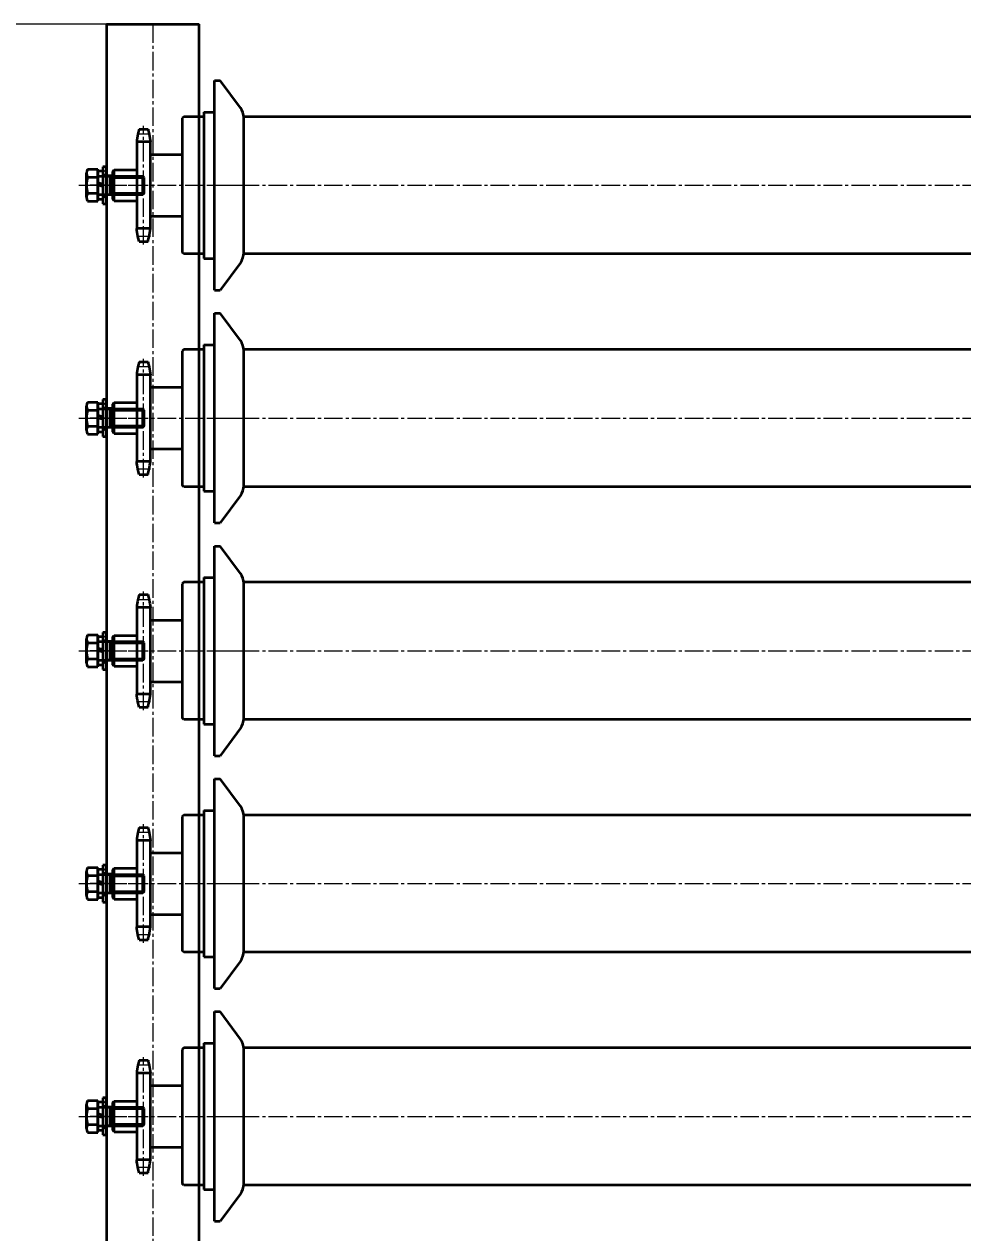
# Model space of a CAD drawing. Header units: millimetres. Extents: x -67280 to 67280, y -47520 to 47520.
# Drawn here: x -47875 to -47267, y -6051 to -5267 of the extents above; entities that cross this region are included whole.
import ezdxf

# ---------------------------------------------------------------- set-up
doc = ezdxf.new("R2010")
doc.units = ezdxf.units.MM
doc.linetypes.add('点画线', pattern=[18, 12, -2, 2, -2])
doc.layers.get('0').update_dxf_attribs({"lineweight": 35})
for name, color, linetype, lineweight in [('ACAD细实线', 2, 'Continuous', 18), ('EB0', 7, 'Continuous', 35), ('EB0_1', 7, 'Continuous', 35), ('中心线层', 1, '点画线', 18), ('尺寸线层', 4, 'Continuous', 18), ('粗实线层', 7, 'Continuous', 35)]:
    doc.layers.add(name, color=color, linetype=linetype, lineweight=lineweight)
doc.styles.add('标准', font='', dxfattribs={"width": 0.667})
doc.styles.get('标准').set_extended_font_data('宋体')
doc.dimstyles.new('标准', dxfattribs={"dimscale": 160, "dimtxt": 2, "dimasz": 1, "dimexe": 1, "dimexo": 0, "dimgap": 1, "dimtad": 1, "dimdec": 1, "dimdsep": 46, "dimtxsty": '标准', "dimblk": '_CAXARROW', "dimcen": 0, "dimdle": 2, "dimaunit": 1, "dimadec": 0, "dimazin": 2, "dimtfac": 0.707107, "dimtdec": 3, "dimtmove": 0, "dimatfit": 3, "dimfxl": 0, "dimfrac": 2, "dimtolj": 1, "dimarcsym": 0})

# ---------------------------------------------------------------- blocks, each defined once
blk = doc.blocks.new('*X1842')
at = {"layer": 'EB0', "linetype": '点画线', "lineweight": 18}
for p, q in [((-1070.55, 3520.16), (-1079.45, 3520.16)), ((-1070.55, 3520.16), (-1079.45, 3520.16)), ((-1075, 3448.5), (-1075, 3525.5)), ((-1075, 3448.5), (-1075, 3525.5)), ((-1117.1, 3487), (-1073.6, 3487)), ((-1117.1, 3487), (-1073.6, 3487)), ((-1100.5, 3487), (-1109.6, 3487)), ((-1100.5, 3487), (-1109.6, 3487)), ((-1101.93, 3487), (63.1, 3487)), ((-1101.93, 3487), (63.1, 3487)), ((-1032, 3487), (-1007.02, 3487)), ((-1032, 3487), (-1007.02, 3487)), ((-1070.55, 3453.83), (-1079.45, 3453.83)), ((-1070.55, 3453.83), (-1079.45, 3453.83)), ((-1075, 3297.5), (-1075, 3374.5)), ((-1075, 3297.5), (-1075, 3374.5)), ((-1070.55, 3369.16), (-1079.45, 3369.16)), ((-1070.55, 3369.16), (-1079.45, 3369.16)), ((-1117.1, 3336), (-1073.6, 3336)), ((-1117.1, 3336), (-1073.6, 3336)), ((-1100.5, 3336), (-1109.6, 3336)), ((-1100.5, 3336), (-1109.6, 3336)), ((-1101.93, 3336), (63.1, 3336)), ((-1101.93, 3336), (63.1, 3336)), ((-1032, 3336), (-1007.02, 3336)), ((-1032, 3336), (-1007.02, 3336)), ((-1070.55, 3302.83), (-1079.45, 3302.83)), ((-1070.55, 3302.83), (-1079.45, 3302.83)), ((-1075, 3146.5), (-1075, 3223.5)), ((-1075, 3146.5), (-1075, 3223.5)), ((-1070.55, 3218.16), (-1079.45, 3218.16)), ((-1070.55, 3218.16), (-1079.45, 3218.16)), ((-1117.1, 3185), (-1073.6, 3185)), ((-1117.1, 3185), (-1073.6, 3185)), ((-1100.5, 3185), (-1109.6, 3185)), ((-1100.5, 3185), (-1109.6, 3185)), ((-1101.93, 3185), (63.1, 3185)), ((-1101.93, 3185), (63.1, 3185)), ((-1032, 3185), (-1007.02, 3185)), ((-1032, 3185), (-1007.02, 3185)), ((-1070.55, 3151.83), (-1079.45, 3151.83)), ((-1070.55, 3151.83), (-1079.45, 3151.83)), ((-1070.55, 3067.16), (-1079.45, 3067.16)), ((-1070.55, 3067.16), (-1079.45, 3067.16)), ((-1075, 2995.5), (-1075, 3072.5)), ((-1075, 2995.5), (-1075, 3072.5)), ((-1117.1, 3034), (-1073.6, 3034)), ((-1117.1, 3034), (-1073.6, 3034)), ((-1100.5, 3034), (-1109.6, 3034)), ((-1100.5, 3034), (-1109.6, 3034)), ((-1101.93, 3034), (63.1, 3034)), ((-1101.93, 3034), (63.1, 3034)), ((-1032, 3034), (-1007.02, 3034)), ((-1032, 3034), (-1007.02, 3034)), ((-1070.55, 3000.83), (-1079.45, 3000.83)), ((-1070.55, 3000.83), (-1079.45, 3000.83)), ((-1075, 2844.5), (-1075, 2921.5)), ((-1075, 2844.5), (-1075, 2921.5)), ((-1070.55, 2916.16), (-1079.45, 2916.16)), ((-1070.55, 2916.16), (-1079.45, 2916.16)), ((-1117.1, 2883), (-1073.6, 2883)), ((-1117.1, 2883), (-1073.6, 2883)), ((-1100.5, 2883), (-1109.6, 2883)), ((-1100.5, 2883), (-1109.6, 2883)), ((-1101.93, 2883), (63.1, 2883)), ((-1101.93, 2883), (63.1, 2883)), ((-1032, 2883), (-1007.02, 2883)), ((-1032, 2883), (-1007.02, 2883)), ((-1070.55, 2849.83), (-1079.45, 2849.83)), ((-1070.55, 2849.83), (-1079.45, 2849.83))]:
    blk.add_line(p, q, dxfattribs=at)
at = {"layer": 'EB0'}
for p, q in [((-1111.33, 3497.39), (-1104.6, 3497.39)), ((-1111.33, 3497.39), (-1104.6, 3497.39)), ((-1104.6, 3476.61), (-1104.6, 3497.39)), ((-1104.6, 3476.61), (-1104.6, 3497.39)), ((-1101.5, 3499), (-1101.5, 3475)), ((-1099, 3499), (-1101.5, 3499)), ((-1101.5, 3499), (-1101.5, 3475)), ((-1099, 3499), (-1101.5, 3499)), ((-1099, 3475), (-1099, 3499)), ((-1099, 3475), (-1099, 3499)), ((-1112.1, 3479.21), (-1112.1, 3494.79)), ((-1112.1, 3479.21), (-1112.1, 3494.79)), ((-1111.33, 3492.2), (-1104.6, 3492.2)), ((-1111.33, 3492.2), (-1104.6, 3492.2)), ((-1104.6, 3496.2), (-1104.6, 3477.8)), ((-1101.5, 3496.2), (-1104.6, 3496.2)), ((-1104.6, 3496.2), (-1104.6, 3477.8)), ((-1101.5, 3496.2), (-1104.6, 3496.2)), ((-1104.6, 3481), (-1104.6, 3493)), ((-1104.6, 3493), (-1075.5, 3493)), ((-1104.6, 3481), (-1104.6, 3493)), ((-1104.6, 3493), (-1075.5, 3493)), ((-1101.5, 3496.2), (-1101.5, 3477.8)), ((-1101.5, 3496.2), (-1101.5, 3477.8)), ((-1099, 3493.5), (-1101.5, 3493.5)), ((-1099, 3493.5), (-1101.5, 3493.5)), ((-1095, 3493.1), (-1099, 3493.1)), ((-1095, 3493.1), (-1099, 3493.1)), ((-1096.6, 3481), (-1096.6, 3493)), ((-1096.6, 3481), (-1096.6, 3493)), ((-1096.6, 3492.1), (-1074.6, 3492.1)), ((-1096.6, 3492.1), (-1074.6, 3492.1)), ((-1074.6, 3492.1), (-1075.5, 3493)), ((-1075.5, 3481), (-1075.5, 3493)), ((-1074.6, 3492.1), (-1075.5, 3493)), ((-1075.5, 3481), (-1075.5, 3493)), ((-1074.6, 3481.9), (-1074.6, 3492.1)), ((-1074.6, 3481.9), (-1074.6, 3492.1)), ((-1111.33, 3481.8), (-1104.6, 3481.8)), ((-1111.33, 3481.8), (-1104.6, 3481.8)), ((-1101.5, 3487.8), (-1104.6, 3488.63)), ((-1101.5, 3487.8), (-1104.6, 3488.63)), ((-1101.9, 3486.31), (-1104.6, 3487.03)), ((-1101.9, 3486.31), (-1104.6, 3487.03)), ((-1104.6, 3481), (-1075.5, 3481)), ((-1104.6, 3481), (-1075.5, 3481)), ((-1101.5, 3486.2), (-1101.9, 3486.31)), ((-1101.5, 3486.2), (-1101.9, 3486.31)), ((-1096.6, 3481.9), (-1074.6, 3481.9)), ((-1096.6, 3481.9), (-1074.6, 3481.9)), ((-1074.6, 3481.9), (-1075.5, 3481)), ((-1074.6, 3481.9), (-1075.5, 3481)), ((-1111.33, 3476.61), (-1104.6, 3476.61)), ((-1111.33, 3476.61), (-1104.6, 3476.61)), ((-1101.5, 3477.8), (-1104.6, 3477.8)), ((-1101.5, 3477.8), (-1104.6, 3477.8)), ((-1101.5, 3480.5), (-1099, 3480.5)), ((-1101.5, 3480.5), (-1099, 3480.5)), ((-1101.5, 3475), (-1099, 3475)), ((-1101.5, 3475), (-1099, 3475)), ((-1095, 3480.9), (-1099, 3480.9)), ((-1095, 3480.9), (-1099, 3480.9)), ((-1101.5, 3348), (-1101.5, 3324)), ((-1099, 3348), (-1101.5, 3348)), ((-1101.5, 3348), (-1101.5, 3324)), ((-1099, 3348), (-1101.5, 3348)), ((-1099, 3324), (-1099, 3348)), ((-1099, 3324), (-1099, 3348)), ((-1112.1, 3328.21), (-1112.1, 3343.79)), ((-1112.1, 3328.21), (-1112.1, 3343.79)), ((-1111.33, 3346.39), (-1104.6, 3346.39)), ((-1111.33, 3346.39), (-1104.6, 3346.39)), ((-1111.33, 3341.2), (-1104.6, 3341.2)), ((-1111.33, 3341.2), (-1104.6, 3341.2)), ((-1104.6, 3325.61), (-1104.6, 3346.39)), ((-1104.6, 3325.61), (-1104.6, 3346.39)), ((-1104.6, 3345.2), (-1104.6, 3326.8)), ((-1101.5, 3345.2), (-1104.6, 3345.2)), ((-1104.6, 3345.2), (-1104.6, 3326.8)), ((-1101.5, 3345.2), (-1104.6, 3345.2)), ((-1104.6, 3330), (-1104.6, 3342)), ((-1104.6, 3342), (-1075.5, 3342)), ((-1104.6, 3330), (-1104.6, 3342)), ((-1104.6, 3342), (-1075.5, 3342)), ((-1101.5, 3345.2), (-1101.5, 3326.8)), ((-1101.5, 3345.2), (-1101.5, 3326.8)), ((-1099, 3342.5), (-1101.5, 3342.5)), ((-1099, 3342.5), (-1101.5, 3342.5)), ((-1095, 3342.1), (-1099, 3342.1)), ((-1095, 3342.1), (-1099, 3342.1)), ((-1096.6, 3330), (-1096.6, 3342)), ((-1096.6, 3330), (-1096.6, 3342)), ((-1096.6, 3341.1), (-1074.6, 3341.1)), ((-1096.6, 3341.1), (-1074.6, 3341.1)), ((-1074.6, 3341.1), (-1075.5, 3342)), ((-1075.5, 3330), (-1075.5, 3342)), ((-1074.6, 3341.1), (-1075.5, 3342)), ((-1075.5, 3330), (-1075.5, 3342)), ((-1074.6, 3330.9), (-1074.6, 3341.1)), ((-1074.6, 3330.9), (-1074.6, 3341.1)), ((-1101.5, 3336.8), (-1104.6, 3337.63)), ((-1101.5, 3336.8), (-1104.6, 3337.63)), ((-1101.9, 3335.31), (-1104.6, 3336.03)), ((-1101.9, 3335.31), (-1104.6, 3336.03)), ((-1101.5, 3335.2), (-1101.9, 3335.31)), ((-1101.5, 3335.2), (-1101.9, 3335.31)), ((-1111.33, 3330.8), (-1104.6, 3330.8)), ((-1111.33, 3330.8), (-1104.6, 3330.8)), ((-1111.33, 3325.61), (-1104.6, 3325.61)), ((-1111.33, 3325.61), (-1104.6, 3325.61)), ((-1104.6, 3330), (-1075.5, 3330)), ((-1104.6, 3330), (-1075.5, 3330)), ((-1101.5, 3326.8), (-1104.6, 3326.8)), ((-1101.5, 3326.8), (-1104.6, 3326.8)), ((-1101.5, 3329.5), (-1099, 3329.5)), ((-1101.5, 3329.5), (-1099, 3329.5)), ((-1095, 3329.9), (-1099, 3329.9)), ((-1095, 3329.9), (-1099, 3329.9)), ((-1096.6, 3330.9), (-1074.6, 3330.9)), ((-1096.6, 3330.9), (-1074.6, 3330.9)), ((-1074.6, 3330.9), (-1075.5, 3330)), ((-1074.6, 3330.9), (-1075.5, 3330)), ((-1101.5, 3324), (-1099, 3324)), ((-1101.5, 3324), (-1099, 3324)), ((-1112.1, 3177.21), (-1112.1, 3192.79)), ((-1112.1, 3177.21), (-1112.1, 3192.79)), ((-1111.33, 3195.39), (-1104.6, 3195.39)), ((-1111.33, 3195.39), (-1104.6, 3195.39)), ((-1104.6, 3174.61), (-1104.6, 3195.39)), ((-1104.6, 3174.61), (-1104.6, 3195.39)), ((-1104.6, 3194.2), (-1104.6, 3175.8)), ((-1101.5, 3194.2), (-1104.6, 3194.2)), ((-1104.6, 3194.2), (-1104.6, 3175.8)), ((-1101.5, 3194.2), (-1104.6, 3194.2)), ((-1104.6, 3179), (-1104.6, 3191)), ((-1104.6, 3191), (-1075.5, 3191)), ((-1104.6, 3179), (-1104.6, 3191)), ((-1104.6, 3191), (-1075.5, 3191)), ((-1101.5, 3197), (-1101.5, 3173)), ((-1099, 3197), (-1101.5, 3197)), ((-1101.5, 3197), (-1101.5, 3173)), ((-1099, 3197), (-1101.5, 3197)), ((-1101.5, 3194.2), (-1101.5, 3175.8)), ((-1101.5, 3194.2), (-1101.5, 3175.8)), ((-1099, 3191.5), (-1101.5, 3191.5)), ((-1099, 3191.5), (-1101.5, 3191.5)), ((-1099, 3173), (-1099, 3197)), ((-1099, 3173), (-1099, 3197)), ((-1095, 3191.1), (-1099, 3191.1)), ((-1095, 3191.1), (-1099, 3191.1)), ((-1096.6, 3179), (-1096.6, 3191)), ((-1096.6, 3179), (-1096.6, 3191)), ((-1074.6, 3190.1), (-1075.5, 3191)), ((-1075.5, 3179), (-1075.5, 3191)), ((-1074.6, 3190.1), (-1075.5, 3191)), ((-1075.5, 3179), (-1075.5, 3191)), ((-1111.33, 3190.2), (-1104.6, 3190.2)), ((-1111.33, 3190.2), (-1104.6, 3190.2)), ((-1101.5, 3185.8), (-1104.6, 3186.63)), ((-1101.5, 3185.8), (-1104.6, 3186.63)), ((-1101.9, 3184.31), (-1104.6, 3185.03)), ((-1101.9, 3184.31), (-1104.6, 3185.03)), ((-1101.5, 3184.2), (-1101.9, 3184.31)), ((-1101.5, 3184.2), (-1101.9, 3184.31)), ((-1096.6, 3190.1), (-1074.6, 3190.1)), ((-1096.6, 3190.1), (-1074.6, 3190.1)), ((-1074.6, 3179.9), (-1074.6, 3190.1)), ((-1074.6, 3179.9), (-1074.6, 3190.1)), ((-1111.33, 3179.8), (-1104.6, 3179.8)), ((-1111.33, 3179.8), (-1104.6, 3179.8)), ((-1104.6, 3179), (-1075.5, 3179)), ((-1104.6, 3179), (-1075.5, 3179)), ((-1101.5, 3175.8), (-1104.6, 3175.8)), ((-1101.5, 3175.8), (-1104.6, 3175.8)), ((-1101.5, 3178.5), (-1099, 3178.5)), ((-1101.5, 3178.5), (-1099, 3178.5)), ((-1095, 3178.9), (-1099, 3178.9)), ((-1095, 3178.9), (-1099, 3178.9)), ((-1096.6, 3179.9), (-1074.6, 3179.9)), ((-1096.6, 3179.9), (-1074.6, 3179.9)), ((-1074.6, 3179.9), (-1075.5, 3179)), ((-1074.6, 3179.9), (-1075.5, 3179)), ((-1111.33, 3174.61), (-1104.6, 3174.61)), ((-1111.33, 3174.61), (-1104.6, 3174.61)), ((-1101.5, 3173), (-1099, 3173)), ((-1101.5, 3173), (-1099, 3173)), ((-1111.33, 3044.39), (-1104.6, 3044.39)), ((-1111.33, 3044.39), (-1104.6, 3044.39)), ((-1104.6, 3023.61), (-1104.6, 3044.39)), ((-1104.6, 3023.61), (-1104.6, 3044.39)), ((-1104.6, 3043.2), (-1104.6, 3024.8)), ((-1101.5, 3043.2), (-1104.6, 3043.2)), ((-1104.6, 3043.2), (-1104.6, 3024.8)), ((-1101.5, 3043.2), (-1104.6, 3043.2)), ((-1101.5, 3046), (-1101.5, 3022)), ((-1099, 3046), (-1101.5, 3046)), ((-1101.5, 3046), (-1101.5, 3022)), ((-1099, 3046), (-1101.5, 3046)), ((-1101.5, 3043.2), (-1101.5, 3024.8)), ((-1101.5, 3043.2), (-1101.5, 3024.8)), ((-1099, 3022), (-1099, 3046)), ((-1099, 3022), (-1099, 3046)), ((-1112.1, 3026.21), (-1112.1, 3041.79)), ((-1112.1, 3026.21), (-1112.1, 3041.79)), ((-1111.33, 3039.2), (-1104.6, 3039.2)), ((-1111.33, 3039.2), (-1104.6, 3039.2)), ((-1104.6, 3028), (-1104.6, 3040)), ((-1104.6, 3040), (-1075.5, 3040)), ((-1104.6, 3028), (-1104.6, 3040)), ((-1104.6, 3040), (-1075.5, 3040)), ((-1101.5, 3034.8), (-1104.6, 3035.63)), ((-1101.5, 3034.8), (-1104.6, 3035.63)), ((-1099, 3040.5), (-1101.5, 3040.5)), ((-1099, 3040.5), (-1101.5, 3040.5)), ((-1095, 3040.1), (-1099, 3040.1)), ((-1095, 3040.1), (-1099, 3040.1)), ((-1096.6, 3028), (-1096.6, 3040)), ((-1096.6, 3028), (-1096.6, 3040)), ((-1096.6, 3039.1), (-1074.6, 3039.1)), ((-1096.6, 3039.1), (-1074.6, 3039.1)), ((-1074.6, 3039.1), (-1075.5, 3040)), ((-1075.5, 3028), (-1075.5, 3040)), ((-1074.6, 3039.1), (-1075.5, 3040)), ((-1075.5, 3028), (-1075.5, 3040)), ((-1074.6, 3028.9), (-1074.6, 3039.1)), ((-1074.6, 3028.9), (-1074.6, 3039.1)), ((-1111.33, 3028.8), (-1104.6, 3028.8)), ((-1111.33, 3028.8), (-1104.6, 3028.8)), ((-1101.9, 3033.31), (-1104.6, 3034.03)), ((-1101.9, 3033.31), (-1104.6, 3034.03)), ((-1104.6, 3028), (-1075.5, 3028)), ((-1104.6, 3028), (-1075.5, 3028)), ((-1101.5, 3033.2), (-1101.9, 3033.31)), ((-1101.5, 3033.2), (-1101.9, 3033.31)), ((-1101.5, 3027.5), (-1099, 3027.5)), ((-1101.5, 3027.5), (-1099, 3027.5)), ((-1095, 3027.9), (-1099, 3027.9)), ((-1095, 3027.9), (-1099, 3027.9)), ((-1096.6, 3028.9), (-1074.6, 3028.9)), ((-1096.6, 3028.9), (-1074.6, 3028.9)), ((-1074.6, 3028.9), (-1075.5, 3028)), ((-1074.6, 3028.9), (-1075.5, 3028)), ((-1111.33, 3023.61), (-1104.6, 3023.61)), ((-1111.33, 3023.61), (-1104.6, 3023.61)), ((-1101.5, 3024.8), (-1104.6, 3024.8)), ((-1101.5, 3024.8), (-1104.6, 3024.8)), ((-1101.5, 3022), (-1099, 3022)), ((-1101.5, 3022), (-1099, 3022)), ((-1111.33, 2893.39), (-1104.6, 2893.39)), ((-1111.33, 2893.39), (-1104.6, 2893.39)), ((-1104.6, 2872.61), (-1104.6, 2893.39)), ((-1104.6, 2872.61), (-1104.6, 2893.39)), ((-1101.5, 2895), (-1101.5, 2871)), ((-1099, 2895), (-1101.5, 2895)), ((-1101.5, 2895), (-1101.5, 2871)), ((-1099, 2895), (-1101.5, 2895)), ((-1099, 2871), (-1099, 2895)), ((-1099, 2871), (-1099, 2895)), ((-1112.1, 2875.21), (-1112.1, 2890.79)), ((-1112.1, 2875.21), (-1112.1, 2890.79)), ((-1111.33, 2888.2), (-1104.6, 2888.2)), ((-1111.33, 2888.2), (-1104.6, 2888.2)), ((-1104.6, 2892.2), (-1104.6, 2873.8)), ((-1101.5, 2892.2), (-1104.6, 2892.2)), ((-1104.6, 2892.2), (-1104.6, 2873.8)), ((-1101.5, 2892.2), (-1104.6, 2892.2)), ((-1104.6, 2877), (-1104.6, 2889)), ((-1104.6, 2889), (-1075.5, 2889)), ((-1104.6, 2877), (-1104.6, 2889)), ((-1104.6, 2889), (-1075.5, 2889)), ((-1101.5, 2892.2), (-1101.5, 2873.8)), ((-1101.5, 2892.2), (-1101.5, 2873.8)), ((-1099, 2889.5), (-1101.5, 2889.5)), ((-1099, 2889.5), (-1101.5, 2889.5)), ((-1095, 2889.1), (-1099, 2889.1)), ((-1095, 2889.1), (-1099, 2889.1)), ((-1096.6, 2877), (-1096.6, 2889)), ((-1096.6, 2877), (-1096.6, 2889)), ((-1096.6, 2888.1), (-1074.6, 2888.1)), ((-1096.6, 2888.1), (-1074.6, 2888.1)), ((-1074.6, 2888.1), (-1075.5, 2889)), ((-1075.5, 2877), (-1075.5, 2889)), ((-1074.6, 2888.1), (-1075.5, 2889)), ((-1075.5, 2877), (-1075.5, 2889)), ((-1074.6, 2877.9), (-1074.6, 2888.1)), ((-1074.6, 2877.9), (-1074.6, 2888.1)), ((-1111.33, 2877.8), (-1104.6, 2877.8)), ((-1111.33, 2877.8), (-1104.6, 2877.8)), ((-1101.5, 2883.8), (-1104.6, 2884.63)), ((-1101.5, 2883.8), (-1104.6, 2884.63)), ((-1101.9, 2882.31), (-1104.6, 2883.03)), ((-1101.9, 2882.31), (-1104.6, 2883.03)), ((-1101.5, 2882.2), (-1101.9, 2882.31)), ((-1101.5, 2882.2), (-1101.9, 2882.31)), ((-1096.6, 2877.9), (-1074.6, 2877.9)), ((-1096.6, 2877.9), (-1074.6, 2877.9)), ((-1074.6, 2877.9), (-1075.5, 2877)), ((-1074.6, 2877.9), (-1075.5, 2877)), ((-1111.33, 2872.61), (-1104.6, 2872.61)), ((-1111.33, 2872.61), (-1104.6, 2872.61)), ((-1104.6, 2877), (-1075.5, 2877)), ((-1104.6, 2877), (-1075.5, 2877)), ((-1101.5, 2873.8), (-1104.6, 2873.8)), ((-1101.5, 2873.8), (-1104.6, 2873.8)), ((-1101.5, 2876.5), (-1099, 2876.5)), ((-1101.5, 2876.5), (-1099, 2876.5)), ((-1101.5, 2871), (-1099, 2871)), ((-1101.5, 2871), (-1099, 2871)), ((-1095, 2876.9), (-1099, 2876.9)), ((-1095, 2876.9), (-1099, 2876.9))]:
    blk.add_line(p, q, dxfattribs=at)
at = {"layer": 'EB0', "linetype": 'Continuous', "lineweight": 18}
for p, q in [((-1101.5, 3494.97), (-1099, 3497.47)), ((-1101.5, 3494.97), (-1099, 3497.47)), ((-1101.5, 3478), (-1099, 3480.5)), ((-1101.5, 3478), (-1099, 3480.5)), ((-1100.26, 3475), (-1099, 3476.26)), ((-1100.26, 3475), (-1099, 3476.26)), ((-1101.5, 3343.97), (-1099, 3346.47)), ((-1101.5, 3343.97), (-1099, 3346.47)), ((-1101.5, 3327), (-1099, 3329.5)), ((-1101.5, 3327), (-1099, 3329.5)), ((-1100.26, 3324), (-1099, 3325.26)), ((-1100.26, 3324), (-1099, 3325.26)), ((-1101.5, 3192.97), (-1099, 3195.47)), ((-1101.5, 3192.97), (-1099, 3195.47)), ((-1101.5, 3176), (-1099, 3178.5)), ((-1101.5, 3176), (-1099, 3178.5)), ((-1100.26, 3173), (-1099, 3174.26)), ((-1100.26, 3173), (-1099, 3174.26)), ((-1101.5, 3041.97), (-1099, 3044.47)), ((-1101.5, 3041.97), (-1099, 3044.47)), ((-1101.5, 3025), (-1099, 3027.5)), ((-1101.5, 3025), (-1099, 3027.5)), ((-1100.26, 3022), (-1099, 3023.26)), ((-1100.26, 3022), (-1099, 3023.26)), ((-1101.5, 2890.97), (-1099, 2893.47)), ((-1101.5, 2890.97), (-1099, 2893.47)), ((-1101.5, 2874), (-1099, 2876.5)), ((-1101.5, 2874), (-1099, 2876.5)), ((-1100.26, 2871), (-1099, 2872.26)), ((-1100.26, 2871), (-1099, 2872.26))]:
    blk.add_line(p, q, dxfattribs=at)
at = {"layer": 'EB0', "color": 1, "linetype": '点画线', "lineweight": 18}
for p, q in [((-1098, 3487), (-1106.5, 3487)), ((-1098, 3487), (-1106.5, 3487)), ((-1098, 3336), (-1106.5, 3336)), ((-1098, 3336), (-1106.5, 3336)), ((-1098, 3185), (-1106.5, 3185)), ((-1098, 3185), (-1106.5, 3185)), ((-1098, 3034), (-1106.5, 3034)), ((-1098, 3034), (-1106.5, 3034)), ((-1098, 2883), (-1106.5, 2883)), ((-1098, 2883), (-1106.5, 2883))]:
    blk.add_line(p, q, dxfattribs=at)
at = {"layer": 'EB0'}
for centre, radius, start, end in [((-1107.31, 3494.79), 4.79, 147.13277, 212.86723), ((-1107.31, 3494.79), 4.79, 147.13277, 212.86723), ((-1094.1, 3487), 18, 163.22135, 196.77865), ((-1094.1, 3487), 18, 163.22135, 196.77865), ((-1107.31, 3479.21), 4.79, 147.13277, 212.86723), ((-1107.31, 3479.21), 4.79, 147.13277, 212.86723), ((-1107.31, 3343.79), 4.79, 147.13277, 212.86723), ((-1107.31, 3343.79), 4.79, 147.13277, 212.86723), ((-1094.1, 3336), 18, 163.22135, 196.77865), ((-1094.1, 3336), 18, 163.22135, 196.77865), ((-1107.31, 3328.21), 4.79, 147.13277, 212.86723), ((-1107.31, 3328.21), 4.79, 147.13277, 212.86723), ((-1107.31, 3192.79), 4.79, 147.13277, 212.86723), ((-1107.31, 3192.79), 4.79, 147.13277, 212.86723), ((-1094.1, 3185), 18, 163.22135, 196.77865), ((-1094.1, 3185), 18, 163.22135, 196.77865), ((-1107.31, 3177.21), 4.79, 147.13277, 212.86723), ((-1107.31, 3177.21), 4.79, 147.13277, 212.86723), ((-1107.31, 3041.79), 4.79, 147.13277, 212.86723), ((-1107.31, 3041.79), 4.79, 147.13277, 212.86723), ((-1094.1, 3034), 18, 163.22135, 196.77865), ((-1094.1, 3034), 18, 163.22135, 196.77865), ((-1107.31, 3026.21), 4.79, 147.13277, 212.86723), ((-1107.31, 3026.21), 4.79, 147.13277, 212.86723), ((-1107.31, 2890.79), 4.79, 147.13277, 212.86723), ((-1107.31, 2890.79), 4.79, 147.13277, 212.86723), ((-1094.1, 2883), 18, 163.22135, 196.77865), ((-1094.1, 2883), 18, 163.22135, 196.77865), ((-1107.31, 2875.21), 4.79, 147.13277, 212.86723), ((-1107.31, 2875.21), 4.79, 147.13277, 212.86723)]:
    blk.add_arc(centre, radius, start, end, dxfattribs=at)
at = {"layer": 'EB0_1'}
for p, q in [((-1099, 3591.5), (-1099, -108.5)), ((-1099, 3591.5), (-1039, 3591.5)), ((-1039, -108.5), (-1039, 3591.5))]:
    blk.add_line(p, q, dxfattribs=at)
at = {"layer": '中心线层', "linetype": '点画线', "lineweight": 18}
blk.add_line((-1069, 3591.5), (-1069, -108.5), dxfattribs=at)
at = {"layer": '粗实线层', "linetype": 'Continuous', "lineweight": 35}
for p, q in [((-1029, 3555), (-1025.27, 3555)), ((-1029, 3419), (-1029, 3555)), ((-1029, 3555), (-1025.27, 3555)), ((-1029, 3419), (-1029, 3555)), ((-1012.15, 3537.21), (-1025.27, 3555)), ((-1012.15, 3537.21), (-1025.27, 3555)), ((-1049, 3531.5), (-1050, 3530.5)), ((-1049, 3531.5), (-1050, 3530.5)), ((-1050, 3530.5), (-1050, 3443.5)), ((-1050, 3530.5), (-1050, 3443.5)), ((-1036, 3531.5), (-1049, 3531.5)), ((-1036, 3531.5), (-1049, 3531.5)), ((-1036, 3534.5), (-1029, 3534.5)), ((-1036, 3534.5), (-1036, 3439.5)), ((-1036, 3534.5), (-1029, 3534.5)), ((-1036, 3534.5), (-1036, 3439.5)), ((-40, 3531.5), (-1010, 3531.5)), ((-40, 3531.5), (-1010, 3531.5)), ((-1010, 3443.32), (-1010, 3530.68)), ((-1010, 3443.32), (-1010, 3530.68)), ((-1077.87, 3523.5), (-1072.13, 3523.5)), ((-1077.87, 3523.5), (-1072.13, 3523.5)), ((-1070.55, 3515.08), (-1079.45, 3515.08)), ((-1079.45, 3515.08), (-1079.45, 3458.91)), ((-1070.55, 3515.08), (-1079.45, 3515.08)), ((-1079.45, 3515.08), (-1079.45, 3458.91)), ((-1070.55, 3458.91), (-1070.55, 3515.08)), ((-1070.55, 3458.91), (-1070.55, 3515.08)), ((-1070.55, 3507), (-1050, 3507)), ((-1070.55, 3507), (-1050, 3507)), ((-1095, 3496), (-1094, 3497)), ((-1095, 3496), (-1094, 3497)), ((-1094, 3477), (-1094, 3497)), ((-1094, 3497), (-1079.45, 3497)), ((-1094, 3477), (-1094, 3497)), ((-1094, 3497), (-1079.45, 3497)), ((-1095, 3478), (-1095, 3496)), ((-1095, 3478), (-1095, 3496)), ((-1094, 3477), (-1095, 3478)), ((-1094, 3477), (-1095, 3478)), ((-1094, 3477), (-1079.45, 3477)), ((-1094, 3477), (-1079.45, 3477)), ((-1070.55, 3467), (-1050, 3467)), ((-1070.55, 3467), (-1050, 3467)), ((-1070.55, 3458.91), (-1079.45, 3458.91)), ((-1070.55, 3458.91), (-1079.45, 3458.91)), ((-1077.87, 3450.5), (-1072.13, 3450.5)), ((-1077.87, 3450.5), (-1072.13, 3450.5)), ((-1049, 3442.5), (-1050, 3443.5)), ((-1049, 3442.5), (-1050, 3443.5)), ((-1036, 3442.5), (-1049, 3442.5)), ((-1036, 3442.5), (-1049, 3442.5)), ((-40, 3442.5), (-1010, 3442.5)), ((-40, 3442.5), (-1010, 3442.5)), ((-1036, 3439.5), (-1029, 3439.5)), ((-1036, 3439.5), (-1029, 3439.5)), ((-1012.15, 3436.79), (-1025.27, 3419)), ((-1012.15, 3436.79), (-1025.27, 3419)), ((-1029, 3419), (-1025.27, 3419)), ((-1029, 3419), (-1025.27, 3419)), ((-1029, 3404), (-1025.27, 3404)), ((-1029, 3268), (-1029, 3404)), ((-1029, 3404), (-1025.27, 3404)), ((-1029, 3268), (-1029, 3404)), ((-1012.15, 3386.21), (-1025.27, 3404)), ((-1012.15, 3386.21), (-1025.27, 3404)), ((-1049, 3380.5), (-1050, 3379.5)), ((-1049, 3380.5), (-1050, 3379.5)), ((-1050, 3379.5), (-1050, 3292.5)), ((-1050, 3379.5), (-1050, 3292.5)), ((-1036, 3380.5), (-1049, 3380.5)), ((-1036, 3380.5), (-1049, 3380.5)), ((-1036, 3383.5), (-1029, 3383.5)), ((-1036, 3383.5), (-1036, 3288.5)), ((-1036, 3383.5), (-1029, 3383.5)), ((-1036, 3383.5), (-1036, 3288.5)), ((-40, 3380.5), (-1010, 3380.5)), ((-40, 3380.5), (-1010, 3380.5)), ((-1010, 3292.32), (-1010, 3379.68)), ((-1010, 3292.32), (-1010, 3379.68)), ((-1077.87, 3372.5), (-1072.13, 3372.5)), ((-1077.87, 3372.5), (-1072.13, 3372.5)), ((-1070.55, 3364.08), (-1079.45, 3364.08)), ((-1079.45, 3364.08), (-1079.45, 3307.91)), ((-1070.55, 3364.08), (-1079.45, 3364.08)), ((-1079.45, 3364.08), (-1079.45, 3307.91)), ((-1070.55, 3307.91), (-1070.55, 3364.08)), ((-1070.55, 3307.91), (-1070.55, 3364.08)), ((-1070.55, 3356), (-1050, 3356)), ((-1070.55, 3356), (-1050, 3356)), ((-1095, 3345), (-1094, 3346)), ((-1095, 3345), (-1094, 3346)), ((-1095, 3327), (-1095, 3345)), ((-1095, 3327), (-1095, 3345)), ((-1094, 3326), (-1094, 3346)), ((-1094, 3346), (-1079.45, 3346)), ((-1094, 3326), (-1094, 3346)), ((-1094, 3346), (-1079.45, 3346)), ((-1094, 3326), (-1095, 3327)), ((-1094, 3326), (-1095, 3327)), ((-1094, 3326), (-1079.45, 3326)), ((-1094, 3326), (-1079.45, 3326)), ((-1070.55, 3316), (-1050, 3316)), ((-1070.55, 3316), (-1050, 3316)), ((-1070.55, 3307.91), (-1079.45, 3307.91)), ((-1070.55, 3307.91), (-1079.45, 3307.91)), ((-1077.87, 3299.5), (-1072.13, 3299.5)), ((-1077.87, 3299.5), (-1072.13, 3299.5)), ((-1049, 3291.5), (-1050, 3292.5)), ((-1049, 3291.5), (-1050, 3292.5)), ((-1036, 3291.5), (-1049, 3291.5)), ((-1036, 3291.5), (-1049, 3291.5)), ((-1036, 3288.5), (-1029, 3288.5)), ((-1036, 3288.5), (-1029, 3288.5)), ((-1012.15, 3285.79), (-1025.27, 3268)), ((-1012.15, 3285.79), (-1025.27, 3268)), ((-40, 3291.5), (-1010, 3291.5)), ((-40, 3291.5), (-1010, 3291.5)), ((-1029, 3268), (-1025.27, 3268)), ((-1029, 3268), (-1025.27, 3268)), ((-1029, 3253), (-1025.27, 3253)), ((-1029, 3117), (-1029, 3253)), ((-1029, 3253), (-1025.27, 3253)), ((-1029, 3117), (-1029, 3253)), ((-1012.15, 3235.21), (-1025.27, 3253)), ((-1012.15, 3235.21), (-1025.27, 3253)), ((-1036, 3232.5), (-1029, 3232.5)), ((-1036, 3232.5), (-1036, 3137.5)), ((-1036, 3232.5), (-1029, 3232.5)), ((-1036, 3232.5), (-1036, 3137.5)), ((-1049, 3229.5), (-1050, 3228.5)), ((-1049, 3229.5), (-1050, 3228.5)), ((-1050, 3228.5), (-1050, 3141.5)), ((-1050, 3228.5), (-1050, 3141.5)), ((-1036, 3229.5), (-1049, 3229.5)), ((-1036, 3229.5), (-1049, 3229.5)), ((-40, 3229.5), (-1010, 3229.5)), ((-40, 3229.5), (-1010, 3229.5)), ((-1010, 3141.32), (-1010, 3228.68)), ((-1010, 3141.32), (-1010, 3228.68)), ((-1077.87, 3221.5), (-1072.13, 3221.5)), ((-1077.87, 3221.5), (-1072.13, 3221.5)), ((-1070.55, 3213.08), (-1079.45, 3213.08)), ((-1079.45, 3213.08), (-1079.45, 3156.91)), ((-1070.55, 3213.08), (-1079.45, 3213.08)), ((-1079.45, 3213.08), (-1079.45, 3156.91)), ((-1070.55, 3156.91), (-1070.55, 3213.08)), ((-1070.55, 3156.91), (-1070.55, 3213.08)), ((-1070.55, 3205), (-1050, 3205)), ((-1070.55, 3205), (-1050, 3205)), ((-1095, 3194), (-1094, 3195)), ((-1095, 3194), (-1094, 3195)), ((-1095, 3176), (-1095, 3194)), ((-1095, 3176), (-1095, 3194)), ((-1094, 3175), (-1094, 3195)), ((-1094, 3195), (-1079.45, 3195)), ((-1094, 3175), (-1094, 3195)), ((-1094, 3195), (-1079.45, 3195)), ((-1094, 3175), (-1095, 3176)), ((-1094, 3175), (-1095, 3176)), ((-1094, 3175), (-1079.45, 3175)), ((-1094, 3175), (-1079.45, 3175)), ((-1070.55, 3165), (-1050, 3165)), ((-1070.55, 3165), (-1050, 3165)), ((-1070.55, 3156.91), (-1079.45, 3156.91)), ((-1070.55, 3156.91), (-1079.45, 3156.91)), ((-1077.87, 3148.5), (-1072.13, 3148.5)), ((-1077.87, 3148.5), (-1072.13, 3148.5)), ((-1049, 3140.5), (-1050, 3141.5)), ((-1049, 3140.5), (-1050, 3141.5)), ((-1036, 3140.5), (-1049, 3140.5)), ((-1036, 3140.5), (-1049, 3140.5)), ((-1036, 3137.5), (-1029, 3137.5)), ((-1036, 3137.5), (-1029, 3137.5)), ((-40, 3140.5), (-1010, 3140.5)), ((-40, 3140.5), (-1010, 3140.5)), ((-1012.15, 3134.79), (-1025.27, 3117)), ((-1012.15, 3134.79), (-1025.27, 3117)), ((-1029, 3117), (-1025.27, 3117)), ((-1029, 3117), (-1025.27, 3117)), ((-1029, 3102), (-1025.27, 3102)), ((-1029, 2966), (-1029, 3102)), ((-1029, 3102), (-1025.27, 3102)), ((-1029, 2966), (-1029, 3102)), ((-1012.15, 3084.21), (-1025.27, 3102)), ((-1012.15, 3084.21), (-1025.27, 3102)), ((-1036, 3081.5), (-1029, 3081.5)), ((-1036, 3081.5), (-1036, 2986.5)), ((-1036, 3081.5), (-1029, 3081.5)), ((-1036, 3081.5), (-1036, 2986.5)), ((-1049, 3078.5), (-1050, 3077.5)), ((-1049, 3078.5), (-1050, 3077.5)), ((-1050, 3077.5), (-1050, 2990.5)), ((-1050, 3077.5), (-1050, 2990.5)), ((-1036, 3078.5), (-1049, 3078.5)), ((-1036, 3078.5), (-1049, 3078.5)), ((-40, 3078.5), (-1010, 3078.5)), ((-40, 3078.5), (-1010, 3078.5)), ((-1010, 2990.32), (-1010, 3077.68)), ((-1010, 2990.32), (-1010, 3077.68)), ((-1077.87, 3070.5), (-1072.13, 3070.5)), ((-1077.87, 3070.5), (-1072.13, 3070.5)), ((-1070.55, 3062.08), (-1079.45, 3062.08)), ((-1079.45, 3062.08), (-1079.45, 3005.91)), ((-1070.55, 3062.08), (-1079.45, 3062.08)), ((-1079.45, 3062.08), (-1079.45, 3005.91)), ((-1070.55, 3005.91), (-1070.55, 3062.08)), ((-1070.55, 3005.91), (-1070.55, 3062.08)), ((-1070.55, 3054), (-1050, 3054)), ((-1070.55, 3054), (-1050, 3054)), ((-1095, 3043), (-1094, 3044)), ((-1095, 3043), (-1094, 3044)), ((-1095, 3025), (-1095, 3043)), ((-1095, 3025), (-1095, 3043)), ((-1094, 3024), (-1094, 3044)), ((-1094, 3044), (-1079.45, 3044)), ((-1094, 3024), (-1094, 3044)), ((-1094, 3044), (-1079.45, 3044)), ((-1094, 3024), (-1095, 3025)), ((-1094, 3024), (-1095, 3025)), ((-1094, 3024), (-1079.45, 3024)), ((-1094, 3024), (-1079.45, 3024)), ((-1070.55, 3014), (-1050, 3014)), ((-1070.55, 3014), (-1050, 3014)), ((-1070.55, 3005.91), (-1079.45, 3005.91)), ((-1070.55, 3005.91), (-1079.45, 3005.91)), ((-1077.87, 2997.5), (-1072.13, 2997.5)), ((-1077.87, 2997.5), (-1072.13, 2997.5)), ((-1049, 2989.5), (-1050, 2990.5)), ((-1049, 2989.5), (-1050, 2990.5)), ((-1036, 2989.5), (-1049, 2989.5)), ((-1036, 2989.5), (-1049, 2989.5)), ((-40, 2989.5), (-1010, 2989.5)), ((-40, 2989.5), (-1010, 2989.5)), ((-1036, 2986.5), (-1029, 2986.5)), ((-1036, 2986.5), (-1029, 2986.5)), ((-1012.15, 2983.79), (-1025.27, 2966)), ((-1012.15, 2983.79), (-1025.27, 2966)), ((-1029, 2966), (-1025.27, 2966)), ((-1029, 2966), (-1025.27, 2966)), ((-1029, 2951), (-1025.27, 2951)), ((-1029, 2815), (-1029, 2951)), ((-1029, 2951), (-1025.27, 2951)), ((-1029, 2815), (-1029, 2951)), ((-1012.15, 2933.21), (-1025.27, 2951)), ((-1012.15, 2933.21), (-1025.27, 2951)), ((-1049, 2927.5), (-1050, 2926.5)), ((-1049, 2927.5), (-1050, 2926.5)), ((-1050, 2926.5), (-1050, 2839.5)), ((-1050, 2926.5), (-1050, 2839.5)), ((-1036, 2927.5), (-1049, 2927.5)), ((-1036, 2927.5), (-1049, 2927.5)), ((-1036, 2930.5), (-1029, 2930.5)), ((-1036, 2930.5), (-1036, 2835.5)), ((-1036, 2930.5), (-1029, 2930.5)), ((-1036, 2930.5), (-1036, 2835.5)), ((-40, 2927.5), (-1010, 2927.5)), ((-40, 2927.5), (-1010, 2927.5)), ((-1010, 2839.32), (-1010, 2926.68)), ((-1010, 2839.32), (-1010, 2926.68)), ((-1077.87, 2919.5), (-1072.13, 2919.5)), ((-1077.87, 2919.5), (-1072.13, 2919.5)), ((-1070.55, 2911.08), (-1079.45, 2911.08)), ((-1079.45, 2911.08), (-1079.45, 2854.91)), ((-1070.55, 2911.08), (-1079.45, 2911.08)), ((-1079.45, 2911.08), (-1079.45, 2854.91)), ((-1070.55, 2854.91), (-1070.55, 2911.08)), ((-1070.55, 2854.91), (-1070.55, 2911.08)), ((-1070.55, 2903), (-1050, 2903)), ((-1070.55, 2903), (-1050, 2903)), ((-1095, 2892), (-1094, 2893)), ((-1095, 2892), (-1094, 2893)), ((-1094, 2873), (-1094, 2893)), ((-1094, 2893), (-1079.45, 2893)), ((-1094, 2873), (-1094, 2893)), ((-1094, 2893), (-1079.45, 2893)), ((-1095, 2874), (-1095, 2892)), ((-1095, 2874), (-1095, 2892)), ((-1094, 2873), (-1095, 2874)), ((-1094, 2873), (-1095, 2874)), ((-1094, 2873), (-1079.45, 2873)), ((-1094, 2873), (-1079.45, 2873)), ((-1070.55, 2863), (-1050, 2863)), ((-1070.55, 2863), (-1050, 2863)), ((-1070.55, 2854.91), (-1079.45, 2854.91)), ((-1070.55, 2854.91), (-1079.45, 2854.91)), ((-1077.87, 2846.5), (-1072.13, 2846.5)), ((-1077.87, 2846.5), (-1072.13, 2846.5)), ((-1049, 2838.5), (-1050, 2839.5)), ((-1049, 2838.5), (-1050, 2839.5)), ((-1036, 2838.5), (-1049, 2838.5)), ((-1036, 2838.5), (-1049, 2838.5)), ((-40, 2838.5), (-1010, 2838.5)), ((-40, 2838.5), (-1010, 2838.5)), ((-1036, 2835.5), (-1029, 2835.5)), ((-1036, 2835.5), (-1029, 2835.5)), ((-1012.15, 2832.79), (-1025.27, 2815)), ((-1012.15, 2832.79), (-1025.27, 2815)), ((-1029, 2815), (-1025.27, 2815)), ((-1029, 2815), (-1025.27, 2815))]:
    blk.add_line(p, q, dxfattribs=at)
for centre, start, end in [((-1021, 3530.68), 0, 36.41278), ((-1021, 3530.68), 0, 36.41278), ((-1021, 3443.32), 323.58722, 0), ((-1021, 3443.32), 323.58722, 0), ((-1021, 3379.68), 0, 36.41278), ((-1021, 3379.68), 0, 36.41278), ((-1021, 3292.32), 323.58722, 0), ((-1021, 3292.32), 323.58722, 0), ((-1021, 3228.68), 0, 36.41278), ((-1021, 3228.68), 0, 36.41278), ((-1021, 3141.32), 323.58722, 360), ((-1021, 3141.32), 323.58722, 360), ((-1021, 3077.68), 0, 36.41278), ((-1021, 3077.68), 0, 36.41278), ((-1021, 2990.32), 323.58722, 0), ((-1021, 2990.32), 323.58722, 0), ((-1021, 2926.68), 0, 36.41278), ((-1021, 2926.68), 0, 36.41278), ((-1021, 2839.32), 323.58722, 0), ((-1021, 2839.32), 323.58722, 0)]:
    blk.add_arc(centre, 11, start, end, dxfattribs=at)
for points, knots in [([(-1077.87, 3523.5), (-1078.15, 3522.39), (-1078.86, 3519.62), (-1079.23, 3516.79), (-1079.45, 3515.08)], [0, 0, 0, 0, 10395.63385, 25980.576554, 25980.576554, 25980.576554, 25980.576554]), ([(-1077.87, 3523.5), (-1078.15, 3522.39), (-1078.86, 3519.62), (-1079.23, 3516.79), (-1079.45, 3515.08)], [0, 0, 0, 0, 10395.63385, 25980.576554, 25980.576554, 25980.576554, 25980.576554]), ([(-1072.13, 3523.5), (-1071.85, 3522.39), (-1071.14, 3519.62), (-1070.77, 3516.79), (-1070.55, 3515.08)], [0, 0, 0, 0, 10382.853732, 25948.636718, 25948.636718, 25948.636718, 25948.636718]), ([(-1072.13, 3523.5), (-1071.85, 3522.39), (-1071.14, 3519.62), (-1070.77, 3516.79), (-1070.55, 3515.08)], [0, 0, 0, 0, 10382.853732, 25948.636718, 25948.636718, 25948.636718, 25948.636718]), ([(-1077.87, 3450.5), (-1078.15, 3451.61), (-1078.86, 3454.38), (-1079.23, 3457.21), (-1079.45, 3458.91)], [0, 0, 0, 0, 10235.188064, 25579.593404, 25579.593404, 25579.593404, 25579.593404]), ([(-1077.87, 3450.5), (-1078.15, 3451.61), (-1078.86, 3454.38), (-1079.23, 3457.21), (-1079.45, 3458.91)], [0, 0, 0, 0, 10235.188064, 25579.593404, 25579.593404, 25579.593404, 25579.593404]), ([(-1072.13, 3450.5), (-1071.85, 3451.61), (-1071.14, 3454.38), (-1070.77, 3457.21), (-1070.55, 3458.91)], [0, 0, 0, 0, 10222.364767, 25547.545655, 25547.545655, 25547.545655, 25547.545655]), ([(-1072.13, 3450.5), (-1071.85, 3451.61), (-1071.14, 3454.38), (-1070.77, 3457.21), (-1070.55, 3458.91)], [0, 0, 0, 0, 10222.364767, 25547.545655, 25547.545655, 25547.545655, 25547.545655]), ([(-1077.87, 3372.5), (-1078.15, 3371.39), (-1078.86, 3368.62), (-1079.23, 3365.79), (-1079.45, 3364.08)], [0, 0, 0, 0, 10028.198227, 25062.288217, 25062.288217, 25062.288217, 25062.288217]), ([(-1077.87, 3372.5), (-1078.15, 3371.39), (-1078.86, 3368.62), (-1079.23, 3365.79), (-1079.45, 3364.08)], [0, 0, 0, 0, 10028.198227, 25062.288217, 25062.288217, 25062.288217, 25062.288217]), ([(-1072.13, 3372.5), (-1071.85, 3371.39), (-1071.14, 3368.62), (-1070.77, 3365.79), (-1070.55, 3364.08)], [0, 0, 0, 0, 10015.309174, 25030.076134, 25030.076134, 25030.076134, 25030.076134]), ([(-1072.13, 3372.5), (-1071.85, 3371.39), (-1071.14, 3368.62), (-1070.77, 3365.79), (-1070.55, 3364.08)], [0, 0, 0, 0, 10015.309174, 25030.076134, 25030.076134, 25030.076134, 25030.076134]), ([(-1077.87, 3299.5), (-1078.15, 3300.61), (-1078.86, 3303.38), (-1079.23, 3306.21), (-1079.45, 3307.91)], [0, 0, 0, 0, 9868.05654, 24662.065065, 24662.065065, 24662.065065, 24662.065065]), ([(-1077.87, 3299.5), (-1078.15, 3300.61), (-1078.86, 3303.38), (-1079.23, 3306.21), (-1079.45, 3307.91)], [0, 0, 0, 0, 9868.05654, 24662.065065, 24662.065065, 24662.065065, 24662.065065]), ([(-1072.13, 3299.5), (-1071.85, 3300.61), (-1071.14, 3303.38), (-1070.77, 3306.21), (-1070.55, 3307.91)], [0, 0, 0, 0, 9855.121217, 24629.737343, 24629.737343, 24629.737343, 24629.737343]), ([(-1072.13, 3299.5), (-1071.85, 3300.61), (-1071.14, 3303.38), (-1070.77, 3306.21), (-1070.55, 3307.91)], [0, 0, 0, 0, 9855.121217, 24629.737343, 24629.737343, 24629.737343, 24629.737343]), ([(-1077.87, 3221.5), (-1078.15, 3220.39), (-1078.86, 3217.62), (-1079.23, 3214.79), (-1079.45, 3213.08)], [0, 0, 0, 0, 9661.525782, 24145.907198, 24145.907198, 24145.907198, 24145.907198]), ([(-1077.87, 3221.5), (-1078.15, 3220.39), (-1078.86, 3217.62), (-1079.23, 3214.79), (-1079.45, 3213.08)], [0, 0, 0, 0, 9661.525782, 24145.907198, 24145.907198, 24145.907198, 24145.907198]), ([(-1072.13, 3221.5), (-1071.85, 3220.39), (-1071.14, 3217.62), (-1070.77, 3214.79), (-1070.55, 3213.08)], [0, 0, 0, 0, 9648.52024, 24113.403989, 24113.403989, 24113.403989, 24113.403989]), ([(-1072.13, 3221.5), (-1071.85, 3220.39), (-1071.14, 3217.62), (-1070.77, 3214.79), (-1070.55, 3213.08)], [0, 0, 0, 0, 9648.52024, 24113.403989, 24113.403989, 24113.403989, 24113.403989]), ([(-1077.87, 3148.5), (-1078.15, 3149.61), (-1078.86, 3152.38), (-1079.23, 3155.21), (-1079.45, 3156.91)], [0, 0, 0, 0, 9501.725291, 23746.536755, 23746.536755, 23746.536755, 23746.536755]), ([(-1077.87, 3148.5), (-1078.15, 3149.61), (-1078.86, 3152.38), (-1079.23, 3155.21), (-1079.45, 3156.91)], [0, 0, 0, 0, 9501.725291, 23746.536755, 23746.536755, 23746.536755, 23746.536755]), ([(-1072.13, 3148.5), (-1071.85, 3149.61), (-1071.14, 3152.38), (-1070.77, 3155.21), (-1070.55, 3156.91)], [0, 0, 0, 0, 9488.67007, 23713.909388, 23713.909388, 23713.909388, 23713.909388]), ([(-1072.13, 3148.5), (-1071.85, 3149.61), (-1071.14, 3152.38), (-1070.77, 3155.21), (-1070.55, 3156.91)], [0, 0, 0, 0, 9488.67007, 23713.909388, 23713.909388, 23713.909388, 23713.909388]), ([(-1077.87, 3070.5), (-1078.15, 3069.39), (-1078.86, 3066.62), (-1079.23, 3063.79), (-1079.45, 3062.08)], [0, 0, 0, 0, 9295.708669, 23231.663812, 23231.663812, 23231.663812, 23231.663812]), ([(-1077.87, 3070.5), (-1078.15, 3069.39), (-1078.86, 3066.62), (-1079.23, 3063.79), (-1079.45, 3062.08)], [0, 0, 0, 0, 9295.708669, 23231.663812, 23231.663812, 23231.663812, 23231.663812]), ([(-1072.13, 3070.5), (-1071.85, 3069.39), (-1071.14, 3066.62), (-1070.77, 3063.79), (-1070.55, 3062.08)], [0, 0, 0, 0, 9282.578314, 23198.84867, 23198.84867, 23198.84867, 23198.84867]), ([(-1072.13, 3070.5), (-1071.85, 3069.39), (-1071.14, 3066.62), (-1070.77, 3063.79), (-1070.55, 3062.08)], [0, 0, 0, 0, 9282.578314, 23198.84867, 23198.84867, 23198.84867, 23198.84867]), ([(-1077.87, 2997.5), (-1078.15, 2998.61), (-1078.86, 3001.38), (-1079.23, 3004.21), (-1079.45, 3005.91)], [0, 0, 0, 0, 9136.292589, 22833.254082, 22833.254082, 22833.254082, 22833.254082]), ([(-1077.87, 2997.5), (-1078.15, 2998.61), (-1078.86, 3001.38), (-1079.23, 3004.21), (-1079.45, 3005.91)], [0, 0, 0, 0, 9136.292589, 22833.254082, 22833.254082, 22833.254082, 22833.254082]), ([(-1072.13, 2997.5), (-1071.85, 2998.61), (-1071.14, 3001.38), (-1070.77, 3004.21), (-1070.55, 3005.91)], [0, 0, 0, 0, 9123.108785, 22800.305362, 22800.305362, 22800.305362, 22800.305362]), ([(-1072.13, 2997.5), (-1071.85, 2998.61), (-1071.14, 3001.38), (-1070.77, 3004.21), (-1070.55, 3005.91)], [0, 0, 0, 0, 9123.108785, 22800.305362, 22800.305362, 22800.305362, 22800.305362]), ([(-1077.87, 2919.5), (-1078.15, 2918.39), (-1078.86, 2915.62), (-1079.23, 2912.79), (-1079.45, 2911.08)], [0, 0, 0, 0, 8930.854256, 22319.826386, 22319.826386, 22319.826386, 22319.826386]), ([(-1077.87, 2919.5), (-1078.15, 2918.39), (-1078.86, 2915.62), (-1079.23, 2912.79), (-1079.45, 2911.08)], [0, 0, 0, 0, 8930.854256, 22319.826386, 22319.826386, 22319.826386, 22319.826386]), ([(-1072.13, 2919.5), (-1071.85, 2918.39), (-1071.14, 2915.62), (-1070.77, 2912.79), (-1070.55, 2911.08)], [0, 0, 0, 0, 8917.58989, 22286.676327, 22286.676327, 22286.676327, 22286.676327]), ([(-1072.13, 2919.5), (-1071.85, 2918.39), (-1071.14, 2915.62), (-1070.77, 2912.79), (-1070.55, 2911.08)], [0, 0, 0, 0, 8917.58989, 22286.676327, 22286.676327, 22286.676327, 22286.676327]), ([(-1077.87, 2846.5), (-1078.15, 2847.61), (-1078.86, 2850.38), (-1079.23, 2853.21), (-1079.45, 2854.91)], [0, 0, 0, 0, 8771.873203, 21922.503867, 21922.503867, 21922.503867, 21922.503867]), ([(-1077.87, 2846.5), (-1078.15, 2847.61), (-1078.86, 2850.38), (-1079.23, 2853.21), (-1079.45, 2854.91)], [0, 0, 0, 0, 8771.873203, 21922.503867, 21922.503867, 21922.503867, 21922.503867]), ([(-1072.13, 2846.5), (-1071.85, 2847.61), (-1071.14, 2850.38), (-1070.77, 2853.21), (-1070.55, 2854.91)], [0, 0, 0, 0, 8758.551213, 21889.209796, 21889.209796, 21889.209796, 21889.209796]), ([(-1072.13, 2846.5), (-1071.85, 2847.61), (-1071.14, 2850.38), (-1070.77, 2853.21), (-1070.55, 2854.91)], [0, 0, 0, 0, 8758.551213, 21889.209796, 21889.209796, 21889.209796, 21889.209796])]:
    blk.add_open_spline(points, degree=3, knots=knots, dxfattribs=at)
blk = doc.blocks.new('*X1856')
at = {"layer": '尺寸线层', "linetype": 'Continuous', "lineweight": 18}
for points in [[(-48562.97, -5267.31), (-48582.97, -5427.31), (-48542.97, -5427.31)], [(-48562.97, -8967.31), (-48582.97, -8807.31), (-48542.97, -8807.31)]]:
    blk.add_hatch(color=0, dxfattribs=at).paths.add_polyline_path(points, flags=0)
at = {"layer": '尺寸线层', "color": 0}
for p, q in [((-47821.97, -5267.31), (-48722.97, -5267.31)), ((-47821.97, -8967.31), (-48722.97, -8967.31))]:
    blk.add_line(p, q, dxfattribs=at)
at = {"layer": '尺寸线层', "color": 0, "linetype": 'Continuous', "lineweight": 18}
blk.add_line((-48562.97, -8967.31), (-48562.97, -5267.31), dxfattribs=at)
at = {"layer": '尺寸线层', "color": 0, "insert": (-48882.97, -7117.31), "char_height": 320, "width": 1238.9006, "attachment_point": 5, "rotation": 90, "line_spacing_factor": 1.15057, "style": '标准'}
blk.add_mtext('\\T1.1;3700', dxfattribs=at)
blk = doc.blocks.new('_CAXARROW')
blk.add_hatch(color=0).paths.add_polyline_path([(0, 0), (-1, 0.125), (-1, -0.125)], flags=0)

msp = doc.modelspace()

# ---------------------------------------------------------------- block references
at = {"layer": 'ACAD细实线'}
msp.add_blockref('*X1842', (-46722.969, -8858.809), dxfattribs=at)

# ---------------------------------------------------------------- next in the draw order: dimensions: what is measured, and where the dimension line sits
at = {"layer": '尺寸线层'}
dim = msp.add_linear_dim(base=(-48562.966, -5267.309), p1=(-47821.969, -8967.309), p2=(-47821.969, -5267.309), angle=90, dimstyle='标准', override={"dimsah": 1, "dimtfill": 1, "dimtzin": 8}, dxfattribs=at)
dim.commit()
dim.dimension.update_dxf_attribs({"geometry": '*X1856', "text_midpoint": (-48562.966, -7117.309)})

doc.saveas('drawing.dxf')
